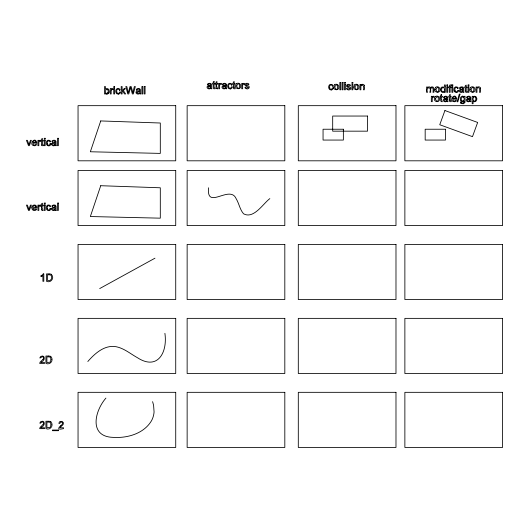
<?xml version="1.0" encoding="UTF-8"?>
<svg xmlns="http://www.w3.org/2000/svg" width="529" height="529" viewBox="0 0 529 529"><rect width="100%" height="100%" fill="white"/><g stroke="black" fill="none" stroke-linecap="round" stroke-linejoin="round"><path stroke-width="0.79" d="M36.812 143.101C36.27 143.28 31.284 142.433 33.367 144.648C33.79 145.065 34.458 145.171 35 144.959C36.587 142.982 37.288 145.396 34.874 145.786C27.482 145.627 35.443 135.133 36.818 142.995M456.692 99.049C456.005 99.379 451.184 98.401 453.241 100.629C453.664 101.046 454.332 101.145 454.874 100.94C456.388 99.016 457.201 101.257 454.854 101.747C447.336 101.826 455.238 91.014 456.692 98.976M55.148 206.892L55.142 207.037A9.429 9.429 0 0 1 53.522 207.348L53.158 207.421A4.371 4.371 0 0 0 52.669 207.513C49.422 208.73 53.376 212.228 55.221 209.801A1.957 1.957 0 0 0 55.4 210.463L56.352 210.463A1.984 1.984 0 0 1 56.107 209.722A8.226 8.226 0 0 1 56.081 209.147L56.061 206.72A3.941 3.941 0 0 0 56.021 206.118C55.578 203.605 49.891 205.741 52.457 206.746M210.668 85.229L210.661 85.348A9.429 9.429 0 0 1 209.041 85.658M446.846 98.123L446.846 98.242A9.429 9.429 0 0 1 445.22 98.553M462.802 88.786L462.802 88.905A9.429 9.429 0 0 1 461.176 89.216M208.631 187.782C206.085 210.661 229.851 184.476 236.079 198.56C239.055 203.394 239.796 209.418 243.532 213.782C253.735 219.376 262.973 203.771 269.843 198.606M109.073 92.145L109.159 91.53A5.045 5.045 0 0 0 109.166 91.127L108.815 89.632L107.942 88.727L106.567 88.502L105.423 89.196L105.423 86.558L104.517 86.558L104.517 93.964L105.357 93.964L105.357 93.289A1.799 1.799 0 0 0 106.851 94.102M130.564 87.45L128.772 93.964L127.773 93.964L125.809 86.558L126.815 86.558L128.256 92.925L129.995 86.558L131.179 86.558L132.237 90.3A20.016 20.016 0 0 1 132.819 92.925L134.346 86.558L135.331 86.558L133.301 93.964L132.356 93.964L130.59 87.563M441.708 88.634L441.741 88.541A1.369 1.369 0 0 1 444.089 88.078A2.929 2.929 0 0 1 444.42 89.725M464.859 102.573L464.958 102.223A7.069 7.069 0 0 0 465.044 100.94L465.057 96.304L464.217 96.304L464.217 96.952A2.01 2.01 0 0 0 462.65 96.159M40.521 206.112C41.54 203.427 37.903 206.555 38.736 205.1L37.916 205.1L37.916 210.463L38.829 210.463L38.829 207.652A3.571 3.571 0 0 1 38.974 206.588M112.862 89.613C113.88 86.888 110.29 90.069 111.083 88.594L110.263 88.594L110.263 93.964L111.176 93.964L111.176 91.153A3.571 3.571 0 0 1 111.321 90.089M54.996 144.238C53.951 146.619 50.777 143.531 53.66 143.339A7.406 7.406 0 0 0 55.148 143.022L55.142 143.333A2.334 2.334 0 0 1 55.023 144.245M54.97 209.061C54.031 211.302 50.738 208.386 53.66 208.115A7.406 7.406 0 0 0 55.148 207.791L55.142 208.102A2.334 2.334 0 0 1 55.023 209.021M209.173 86.425C206.303 86.637 209.398 89.712 210.516 87.325M225.466 87.325C224.402 89.738 221.261 86.597 224.124 86.425M446.701 100.219C445.563 102.566 442.489 99.571 445.358 99.32M462.63 90.928C461.698 93.164 458.385 90.267 461.314 89.983M469.706 100.219C468.641 102.633 465.5 99.498 468.37 99.32M464.766 102.778L463.199 103.803L461.083 103.413M105.912 398.106C94.658 411.007 88.614 436.557 112.975 437.371C127.251 438.343 143.802 433.727 151.506 420.747A21.464 21.464 0 0 0 154.071 411.965L153.589 405.26L152.603 401.663M444.386 91.748L444.453 92.33L445.299 92.33L445.299 84.924L444.393 84.924C446.489 89.626 441.08 84.673 440.73 88.799C440.26 90.406 441.279 92.674 443.196 92.436A1.713 1.713 0 0 0 444.406 91.762M360.871 85.103L360.791 84.448L359.971 84.448L359.971 89.811L360.884 89.811L360.884 86.882A3.723 3.723 0 0 1 360.923 86.3L361.122 85.705A0.919 0.919 0 0 1 361.307 85.48C363.787 83.668 364.223 88.74 363.423 89.811L364.336 89.811L364.329 86.22A4.047 4.047 0 0 0 364.283 85.579M430.56 87.781L430.897 87.371A1.885 1.885 0 0 1 432.087 86.842C434.851 86.644 433.767 91.087 433.873 92.33L432.967 92.33C433.231 90.604 433.588 86.339 431.075 88.006M43.014 359.35C44.039 358.563 43.689 356.632 42.234 356.744C40.885 357.406 38.597 359.555 40.733 356.407C45.335 354.265 45.349 360.745 41.579 361.81A3.591 3.591 0 0 0 40.925 362.544L44.568 362.55L44.568 363.423L39.675 363.423L40.144 362.114L41.573 360.685A13.701 13.701 0 0 0 43.028 359.363M43.014 424.569C44.039 423.782 43.695 421.851 42.234 421.957C40.885 422.625 38.597 424.774 40.733 421.626C45.335 419.477 45.349 425.957 41.579 427.029A3.591 3.591 0 0 0 40.925 427.763L44.568 427.769L44.568 428.642L39.675 428.642L40.144 427.333L41.573 425.905A13.701 13.701 0 0 0 43.028 424.582M87.827 361.499C94.843 353.484 104.55 344.657 116.096 346.713C124.13 348.313 130.465 353.835 137.447 357.716C157.642 370.796 167.68 352.473 164.903 333.336M60.551 425.905C57.959 428.087 57.238 430.229 63.553 428.642L63.553 427.769L59.916 427.769A3.591 3.591 0 0 1 60.564 427.035L63.077 424.635L63.5 422.843L62.078 421.322L59.552 421.752L58.825 423.345L59.764 423.445L60.756 422.016L62.31 422.426L62.587 423.438L61.992 424.569A13.701 13.701 0 0 1 60.537 425.891M99.69 288.576L154.971 258.192M467.378 98.725C464.125 100.041 468.158 103.4 469.931 101.006A1.957 1.957 0 0 0 470.109 101.674L471.061 101.667A1.984 1.984 0 0 1 470.817 100.927A8.226 8.226 0 0 1 470.79 100.351L470.77 97.931M119.442 90.307C121.829 89.467 117.306 87.278 116.34 89.269C115.051 90.928 115.791 94.294 118.291 94.083M231.365 85.123C233.732 84.309 229.322 82.114 228.31 84.018C226.954 85.658 227.682 89.11 230.208 88.892M332.351 86.161C334.731 85.308 330.215 83.139 329.243 85.123C327.96 86.776 328.701 90.148 331.194 89.93M457.625 88.68C460.005 87.827 455.489 85.658 454.517 87.642C453.234 89.295 453.975 92.668 456.474 92.449M461.176 89.236L460.812 89.289A4.371 4.371 0 0 0 460.323 89.381C457.129 90.552 460.997 94.129 462.875 91.669A1.957 1.957 0 0 0 463.054 92.33L464.006 92.33A1.984 1.984 0 0 1 463.761 91.59A8.226 8.226 0 0 1 463.735 91.014L463.715 88.588A3.941 3.941 0 0 0 463.675 87.986C463.378 85.559 457.525 87.51 460.111 88.621M445.22 98.579L444.856 98.625A4.371 4.371 0 0 0 444.367 98.725C441.173 99.895 445.048 103.466 446.919 101.006A1.957 1.957 0 0 0 447.098 101.674L448.05 101.667A1.984 1.984 0 0 1 447.805 100.927A8.226 8.226 0 0 1 447.779 100.351L447.759 97.931A3.941 3.941 0 0 0 447.719 97.323M209.041 85.685L208.73 85.724A4.371 4.371 0 0 0 208.188 85.83C204.921 87.153 208.968 90.505 210.74 88.112A1.957 1.957 0 0 0 210.912 88.773L211.871 88.773A1.984 1.984 0 0 1 211.62 88.032A8.226 8.226 0 0 1 211.593 87.457L211.58 85.03A3.941 3.941 0 0 0 211.534 84.428C211.243 81.969 205.371 84.005 207.976 85.063M223.985 85.685L223.622 85.731A4.371 4.371 0 0 0 223.132 85.83C219.879 87.153 223.912 90.505 225.685 88.112A1.957 1.957 0 0 0 225.863 88.773L226.815 88.773A1.984 1.984 0 0 1 226.571 88.032A8.226 8.226 0 0 1 226.544 87.457L226.524 85.03M468.231 98.579L467.867 98.625A4.371 4.371 0 0 0 467.378 98.725M48.82 145.812C46.294 146.024 45.56 142.572 46.922 140.939C47.934 139.041 52.331 141.223 49.971 142.037A1.395 1.395 0 0 0 47.57 141.395M48.82 210.582C46.294 210.8 45.56 207.342 46.922 205.708C47.934 203.81 52.331 205.993 49.971 206.813A1.395 1.395 0 0 0 47.57 206.165M462.65 96.185C460.356 96.139 459.688 99.34 460.931 100.867M452.731 98.473L455.734 98.473M35.86 142.493L32.858 142.493A1.561 1.561 0 0 1 35.595 141.402M35.86 207.262L32.858 207.262A1.561 1.561 0 0 1 35.595 206.171M43.226 273.877L43.808 273.877L43.808 281.309L42.902 281.309L42.902 275.516A5.647 5.647 0 0 1 41.07 276.588M49.058 273.903L46.506 273.903L46.506 281.309C51.002 283.412 54.798 277.685 51.406 274.491M49.045 274.782L47.484 274.782L47.484 280.436C50.566 281.653 52.695 278.314 51.24 275.768A1.99 1.99 0 0 0 50.321 274.908A4.219 4.219 0 0 0 49.045 274.816M48.463 356.017L45.917 356.017L45.917 363.423C50.407 365.526 54.203 359.799 50.81 356.606M48.463 421.236L45.917 421.236L45.917 428.642C50.407 430.745 54.203 425.012 50.81 421.825M458.597 90.479L457.704 90.366A1.475 1.475 0 0 1 454.933 91.014M50.05 143.723L50.943 143.842M50.05 208.499L50.943 208.611M467.167 97.958C464.614 96.933 470.274 94.83 470.717 97.323A3.941 3.941 0 0 1 470.764 97.931M444.155 97.958C441.603 96.933 447.263 94.83 447.706 97.323M222.921 85.063C220.368 84.038 226.028 81.935 226.472 84.428A3.941 3.941 0 0 1 226.518 85.03M136.866 90.247C134.313 89.222 139.973 87.12 140.416 89.613A3.941 3.941 0 0 1 140.463 90.221L140.483 92.641A8.226 8.226 0 0 0 140.516 93.216A1.984 1.984 0 0 0 140.767 93.957L139.815 93.964A1.957 1.957 0 0 1 139.636 93.296C137.805 95.802 133.89 92.191 137.077 91.021A4.371 4.371 0 0 1 137.566 90.922L137.93 90.869A9.429 9.429 0 0 0 139.557 90.578L139.557 90.373A1.124 1.124 0 0 0 139.339 89.513M52.457 141.977C49.905 140.952 55.565 138.849 56.008 141.342A3.941 3.941 0 0 1 56.054 141.951L56.074 144.371A8.226 8.226 0 0 0 56.107 144.946A1.984 1.984 0 0 0 56.352 145.687L55.4 145.687A1.957 1.957 0 0 1 55.228 145.025C53.396 147.531 49.481 143.921 52.669 142.751A4.371 4.371 0 0 1 53.158 142.651L53.522 142.599A9.429 9.429 0 0 0 55.148 142.308M460.508 102.11L461.394 102.242A0.893 0.893 0 0 0 461.658 102.831M348.009 86.372L349.411 86.763A6.817 6.817 0 0 1 349.973 86.954C351.19 87.358 351.051 89.209 349.934 89.652C348.373 91.074 344.624 87.847 347.427 88.548A1.084 1.084 0 0 0 347.897 89.024L349.788 88.727A0.714 0.714 0 0 0 349.9 88.257L347.136 87.001A1.395 1.395 0 0 1 347.163 84.719L347.262 84.62A2.546 2.546 0 0 1 348.406 84.336A3.875 3.875 0 0 1 348.816 84.336L349.371 84.428A2.42 2.42 0 0 1 349.735 84.554L350.198 84.852A1.151 1.151 0 0 1 350.377 85.083C351.276 86.915 346.984 83.615 347.527 86.082M246.448 85.334L247.85 85.724A6.817 6.817 0 0 1 248.412 85.916C249.549 86.287 249.523 87.986 248.537 88.522C246.957 90.142 243.016 86.822 245.866 87.51A1.084 1.084 0 0 0 246.335 87.986L248.227 87.688A0.714 0.714 0 0 0 248.339 87.219L245.575 85.963A1.395 1.395 0 0 1 245.601 83.681L245.701 83.589A2.546 2.546 0 0 1 246.845 83.304A3.875 3.875 0 0 1 247.255 83.298L247.81 83.39A2.42 2.42 0 0 1 248.174 83.516L248.63 83.813A1.151 1.151 0 0 1 248.815 84.045C249.787 85.916 245.542 82.57 245.965 85.043A0.84 0.84 0 0 0 246.283 85.268M107.823 89.725L106.197 89.388L105.35 91.239A3.174 3.174 0 0 0 105.562 92.648A1.395 1.395 0 0 0 107.903 92.787M463.768 97.435C461.962 95.67 460.349 99.042 461.678 100.431M216.156 88.31C219.991 90.505 215.032 86.28 216.936 84.118L217.849 84.118L217.849 83.41L216.936 83.41L216.936 81.532L216.03 82.081L216.03 83.41L215.363 83.41L215.363 84.118L216.03 84.118L216.03 87.199A4.53 4.53 0 0 0 216.103 88.244M41.652 209.967C45.487 212.294 40.561 207.864 42.446 205.807L43.358 205.807L43.358 205.1L42.446 205.1L42.446 203.222L41.54 203.771L41.54 205.1L40.872 205.1L40.872 205.807L41.54 205.807L41.54 208.889A4.53 4.53 0 0 0 41.612 209.934M455.092 90.935L454.933 90.479M329.812 88.409L329.66 87.953M228.826 87.378L228.673 86.921M116.909 92.562L116.757 92.106M47.438 144.291L47.279 143.835M47.438 209.061L47.279 208.605M41.639 145.158L42.274 145.7L43.49 145.68L43.358 144.873L42.465 144.576L42.446 141.031L43.358 141.031L43.358 140.324L42.446 140.324L42.446 138.453L41.54 138.995L41.54 140.324L40.872 140.324L40.872 141.031L41.54 141.031L41.54 144.119A4.53 4.53 0 0 0 41.612 145.164M469.858 98.976L469.858 99.307M465.295 90.757L465.295 87.675L464.627 87.675L464.627 86.968L465.295 86.968L465.295 85.638L466.201 85.09L466.201 86.968L467.114 86.968L467.114 87.675L466.201 87.675L466.214 91.186L467.114 91.517L467.246 92.324L466.023 92.337L465.394 91.801A4.53 4.53 0 0 1 465.322 90.763M462.796 89.639L462.796 89.97M449.339 100.1L449.339 97.012L448.671 97.012L448.671 96.304L449.339 96.304L449.339 94.975L450.245 94.427L450.245 96.304L451.158 96.304L451.158 97.012L450.245 97.012L450.265 100.523L451.158 100.854L451.29 101.661L450.073 101.68L449.438 101.138A4.53 4.53 0 0 1 449.366 100.1M446.846 98.976L446.846 99.307M427.419 87.721L427.419 86.968L426.605 86.968L426.605 92.33L427.511 92.33C425.204 86.974 432.299 85.698 429.793 92.33L430.699 92.33L430.699 89.216A1.825 1.825 0 0 1 431.023 87.979M233.276 87.199L233.276 84.118L232.615 84.118L232.615 83.41L233.276 83.41L233.276 82.081L234.182 81.532L234.182 83.41L235.094 83.41L235.094 84.118L234.182 84.118L234.202 87.629L235.094 87.959L235.226 88.766L234.01 88.786L233.375 88.244A4.53 4.53 0 0 1 233.302 87.206M225.612 86.082L225.612 86.412A2.334 2.334 0 0 1 225.486 87.331M210.661 86.082L210.661 86.412M41.083 275.735L41.083 276.614M461.05 103.453A1.554 1.554 0 0 1 460.528 102.117M460.918 100.88A2.037 2.037 0 0 0 462.379 101.654L462.644 101.667A1.951 1.951 0 0 0 464.138 100.966L464.131 101.277A5.072 5.072 0 0 1 464.072 102.19M464.085 102.209A1.541 1.541 0 0 1 461.724 102.745M473.488 100.51A2.652 2.652 0 0 1 473.481 97.561M475.505 100.55A1.362 1.362 0 0 1 473.395 100.576M475.419 97.448A2.698 2.698 0 0 1 475.406 100.477M473.369 97.488A1.369 1.369 0 0 1 475.564 97.343M469.864 98.996A7.406 7.406 0 0 1 468.37 99.3M469.831 99.313A2.334 2.334 0 0 1 469.732 100.226M467.047 97.911A1.653 1.653 0 0 1 469.613 97.23A1.124 1.124 0 0 1 469.825 98.024M469.858 98.288A9.429 9.429 0 0 1 468.231 98.553M463.788 100.437A1.395 1.395 0 0 1 461.672 100.437M463.702 97.481A2.493 2.493 0 0 1 463.715 100.384M452.764 98.467A1.561 1.561 0 0 1 455.469 97.382M455.416 97.435A1.957 1.957 0 0 1 455.7 98.473M446.853 98.996A7.406 7.406 0 0 1 445.358 99.3M446.82 99.313A2.334 2.334 0 0 1 446.721 100.226M444.036 97.911A1.653 1.653 0 0 1 446.602 97.23A1.124 1.124 0 0 1 446.813 98.024M435.175 96.642A2.665 2.665 0 0 1 439.506 98.751C440.075 103.519 432.338 101.859 434.712 97.554A2.182 2.182 0 0 1 435.281 96.774M432.391 97.799A3.571 3.571 0 0 0 432.246 98.857L432.246 101.667L431.333 101.667L431.333 96.304L432.153 96.304C431.254 97.713 435.036 94.631 433.939 97.316A1.078 1.078 0 0 0 432.299 97.759M480.365 88.098A4.047 4.047 0 0 1 480.405 88.74L480.411 92.33L479.505 92.33C479.942 90.796 480.028 86.326 477.383 87.999A0.919 0.919 0 0 0 477.204 88.224L477.006 88.819A3.723 3.723 0 0 0 476.966 89.401L476.966 92.33L476.054 92.33L476.054 86.968L476.874 86.968L476.946 87.622A1.944 1.944 0 0 1 478.309 86.855A1.858 1.858 0 0 1 480.477 88.052M470.684 87.305A2.665 2.665 0 0 1 475.016 89.414C475.584 94.175 467.848 92.522 470.221 88.217A2.182 2.182 0 0 1 470.79 87.437M462.802 89.659A7.406 7.406 0 0 1 461.308 89.956M462.769 89.976A2.334 2.334 0 0 1 462.677 90.889M459.992 88.568A1.653 1.653 0 0 1 462.558 87.887A1.124 1.124 0 0 1 462.769 88.68M455.046 90.439A3.081 3.081 0 0 1 455.218 88.052A1.395 1.395 0 0 1 457.678 88.667M458.623 90.485A2.321 2.321 0 0 1 456.474 92.529M441.821 88.68A2.995 2.995 0 0 0 441.966 91.219A1.362 1.362 0 0 0 444.142 91.18A2.453 2.453 0 0 0 444.42 89.732M435.605 87.305A2.665 2.665 0 0 1 439.936 89.414C440.505 94.188 432.768 92.515 435.142 88.217A2.182 2.182 0 0 1 435.711 87.437M427.551 87.794A1.772 1.772 0 0 1 430.646 87.735M362.233 84.356A1.858 1.858 0 0 1 364.402 85.533M360.857 85.096A1.944 1.944 0 0 1 362.226 84.336M354.602 84.785A2.665 2.665 0 0 1 358.933 86.895C359.495 91.676 351.772 89.99 354.146 85.698A2.182 2.182 0 0 1 354.708 84.918M347.851 86.306A0.84 0.84 0 0 1 347.52 86.088M334.48 84.785A2.665 2.665 0 0 1 338.811 86.895C339.387 91.656 331.643 90.003 334.024 85.698A2.182 2.182 0 0 1 334.586 84.918M329.66 88.495A1.475 1.475 0 0 0 332.43 87.847L333.323 87.959A2.321 2.321 0 0 1 331.2 90.009M329.772 87.92A3.081 3.081 0 0 1 329.944 85.533A1.395 1.395 0 0 1 332.404 86.148M35.542 141.461A1.957 1.957 0 0 1 35.827 142.493M38.974 141.818A3.571 3.571 0 0 0 38.829 142.883L38.829 145.687L37.916 145.687L37.916 140.324L38.736 140.324C37.837 141.732 41.619 138.651 40.521 141.342A1.078 1.078 0 0 0 38.881 141.779M50.057 143.723A1.475 1.475 0 0 1 47.279 144.377M47.392 143.795A3.081 3.081 0 0 1 47.564 141.408M50.969 143.842A2.321 2.321 0 0 1 48.82 145.892M52.338 141.931A1.653 1.653 0 0 1 54.904 141.25M54.93 141.236A1.124 1.124 0 0 1 55.115 142.043M108.564 93.23A2.235 2.235 0 0 1 106.851 94.109M109.06 92.145A2.599 2.599 0 0 1 108.577 93.236M107.751 89.771A2.665 2.665 0 0 1 107.777 92.701M111.229 90.049A1.078 1.078 0 0 1 112.875 89.599M116.75 92.648A1.475 1.475 0 0 0 119.528 91.993L120.414 92.112A2.321 2.321 0 0 1 118.291 94.162M116.869 92.066A3.081 3.081 0 0 1 117.035 89.679A1.395 1.395 0 0 1 119.494 90.3M136.746 90.201A1.653 1.653 0 0 1 139.312 89.52M207.857 85.01A1.653 1.653 0 0 1 210.423 84.336A1.124 1.124 0 0 1 210.635 85.123M210.668 86.101A7.406 7.406 0 0 1 209.173 86.399M210.635 86.419A2.334 2.334 0 0 1 210.535 87.331M219.786 84.904A3.571 3.571 0 0 0 219.641 85.963L219.641 88.773L218.728 88.773L218.728 83.41L219.548 83.41C218.642 84.819 222.431 81.737 221.334 84.422A1.078 1.078 0 0 0 219.694 84.865M222.802 85.01A1.653 1.653 0 0 1 225.367 84.336A1.124 1.124 0 0 1 225.579 85.123M225.618 85.394A9.429 9.429 0 0 1 223.985 85.658M225.618 86.101A7.406 7.406 0 0 1 224.124 86.399M228.673 87.457A1.475 1.475 0 0 0 231.444 86.809L232.337 86.921A2.321 2.321 0 0 1 230.214 88.971M228.786 86.882A3.081 3.081 0 0 1 228.958 84.495A1.395 1.395 0 0 1 231.418 85.109M236.37 83.747A2.665 2.665 0 0 1 240.702 85.857C241.264 90.624 233.54 88.958 235.908 84.66A2.182 2.182 0 0 1 236.476 83.88M242.785 84.904A3.571 3.571 0 0 0 242.646 85.963L242.639 88.773L241.733 88.773L241.733 83.41L242.547 83.41C241.647 84.819 245.436 81.737 244.332 84.422A1.078 1.078 0 0 0 242.692 84.865M52.338 206.7A1.653 1.653 0 0 1 54.904 206.019M54.93 206.012A1.124 1.124 0 0 1 55.115 206.813M50.057 208.499A1.475 1.475 0 0 1 47.279 209.147M47.392 208.571A3.081 3.081 0 0 1 47.564 206.178M50.969 208.618A2.321 2.321 0 0 1 48.82 210.661M38.881 206.555A1.078 1.078 0 0 1 40.528 206.105M35.542 206.231A1.957 1.957 0 0 1 35.827 207.262M48.476 421.302A4.642 4.642 0 0 1 50.883 421.659M48.476 356.09A4.642 4.642 0 0 1 50.883 356.447M43.266 273.903A4.569 4.569 0 0 1 41.05 275.655M49.065 273.976A4.642 4.642 0 0 1 51.478 274.333M449.247 86.326L449.247 86.968L448.44 86.968L448.44 87.675L449.247 87.675L449.247 92.33L450.146 92.33L450.146 87.675L451.197 87.675L451.197 86.968L450.146 86.968L450.172 86.148L451.442 85.685L451.581 84.891L449.842 84.99L449.247 86.267M51.029 359.667L50.116 362.173L46.896 362.55L46.896 356.896L48.45 356.896A4.219 4.219 0 0 1 49.726 357.015A1.99 1.99 0 0 1 50.625 357.888L51.029 359.667M51.029 424.886L50.116 427.392L46.896 427.769L46.896 422.109L48.45 422.109A4.219 4.219 0 0 1 49.726 422.235A1.99 1.99 0 0 1 50.625 423.107L51.029 424.886M476.841 98.943L476.51 100.51L475.617 101.482L474.229 101.773L473.091 101.112L473.091 103.724L472.185 103.724L472.185 96.304L473.012 96.304L473.012 96.999L474.136 96.218L475.65 96.45L476.503 97.376L476.841 98.943M236.582 85.963C240.007 94.208 240.966 78.352 236.582 85.963M334.698 87.001C338.13 95.233 339.056 79.403 334.698 87.001M354.82 87.001C358.305 95.26 359.125 79.357 354.82 87.001M435.387 98.857C438.865 107.123 439.711 91.219 435.387 98.857M435.817 89.52C439.242 97.753 440.194 81.916 435.817 89.52M470.896 89.52C474.341 97.759 475.24 81.916 470.896 89.52M31.872 207.659C31.449 209.894 34.22 211.435 35.965 210.125C37.691 207.844 35.317 209.841 33.962 209.768C29.538 206.548 39.794 210.132 36.217 205.801C34.788 203.996 31.601 205.358 31.872 207.659M136.793 92.489L137.871 93.368L139.405 92.509A2.334 2.334 0 0 0 139.53 91.603L139.557 91.266A7.406 7.406 0 0 1 138.069 91.59L136.793 92.463M459.992 94.136L457.849 101.793L457.122 101.793L459.265 94.136L459.992 94.136M28.923 144.562L27.409 140.324L26.45 140.324L28.493 145.687L29.34 145.687L31.37 140.324L30.437 140.324L28.923 144.562M28.923 209.339L27.409 205.1L26.45 205.1L28.493 210.463L29.34 210.463L31.37 205.1L30.437 205.1L28.923 209.339M100.728 120.936L90.347 151.77L160.307 153.397L160.307 123.012L100.728 120.936M100.728 185.712L90.347 216.54L160.307 218.166L160.307 187.782L100.728 185.712M444.922 110.535L439.751 124.738L472.483 136.654L477.654 122.45L444.922 110.535M124.255 88.594L122.106 90.776L122.106 86.558L121.194 86.558L121.194 93.964L122.106 93.964L122.106 91.834L122.748 91.219L124.52 93.964L125.644 93.964L123.383 90.585L125.433 88.594L124.255 88.594M214.06 81.532L213.154 82.081L213.154 83.41L212.493 83.41L212.493 84.118L213.154 84.118L213.154 87.199A4.53 4.53 0 0 0 213.227 88.244L213.888 88.786L215.105 88.766L214.979 87.959L214.08 87.629L214.06 84.118L214.979 84.118L214.979 83.41L214.06 83.41L214.06 81.532M441.616 94.427L440.71 94.975L440.71 96.304L440.042 96.304L440.042 97.012L440.71 97.012L440.71 100.1A4.53 4.53 0 0 0 440.783 101.138C444.763 103.558 439.619 98.989 441.616 97.012L442.528 97.012L442.528 96.304L441.616 96.304L441.616 94.427M340.742 82.405L339.83 82.405L339.83 89.811L340.742 89.811L340.742 82.405M343.037 82.405L342.131 82.405L342.131 89.811L343.037 89.811L343.037 82.405M345.364 82.405L344.452 82.405L344.452 83.45L345.364 83.45L345.364 82.405M352.836 82.405L351.924 82.405L351.924 83.45L352.836 83.45L352.836 82.405M345.364 84.448L344.452 84.448L344.452 89.811L345.364 89.811L345.364 84.448M352.836 84.448L351.924 84.448L351.924 89.811L352.836 89.811L352.836 84.448M447.64 84.924L446.734 84.924L446.734 85.969L447.64 85.969L447.64 84.924M452.817 84.924L451.905 84.924L451.905 85.969L452.817 85.969L452.817 84.924M468.919 84.924L468.006 84.924L468.006 85.969L468.919 85.969L468.919 84.924M114.634 86.558L113.722 86.558L113.722 87.602L114.634 87.602L114.634 86.558M142.77 86.558L141.865 86.558L141.865 93.964L142.77 93.964L142.77 86.558M145.072 86.558L144.159 86.558L144.159 93.964L145.072 93.964L145.072 86.558M447.64 86.968L446.734 86.968L446.734 92.33L447.64 92.33L447.64 86.968M452.817 86.968L451.905 86.968L451.905 92.33L452.817 92.33L452.817 86.968M468.919 86.968L468.006 86.968L468.006 92.33L468.919 92.33L468.919 86.968M114.634 88.594L113.722 88.594L113.722 93.964L114.634 93.964L114.634 88.594M175.727 105.668L78.047 105.668L78.047 160.809L175.727 160.809L175.727 105.668M284.814 105.668L187.14 105.668L187.14 160.809L284.814 160.809L284.814 105.668M395.983 105.668L298.303 105.668L298.303 160.809L395.983 160.809L395.983 105.668M502.55 105.668L404.87 105.668L404.87 160.809L502.55 160.809L502.55 105.668M367.523 116.043L332.688 116.043L332.688 131.166L367.523 131.166L367.523 116.043M343.361 129.235L323.054 129.235L323.054 140.059L343.361 140.059L343.361 129.235M445.484 129.235L425.177 129.235L425.177 140.059L445.484 140.059L445.484 129.235M45.163 138.281L44.251 138.281L44.251 139.332L45.163 139.332L45.163 138.281M58.362 138.281L57.456 138.281L57.456 145.687L58.362 145.687L58.362 138.281M45.163 140.324L44.251 140.324L44.251 145.687L45.163 145.687L45.163 140.324M175.727 170.444L78.047 170.444L78.047 225.579L175.727 225.579L175.727 170.444M284.814 170.444L187.14 170.444L187.14 225.579L284.814 225.579L284.814 170.444M395.983 170.444L298.303 170.444L298.303 225.579L395.983 225.579L395.983 170.444M502.55 170.444L404.87 170.444L404.87 225.579L502.55 225.579L502.55 170.444M45.163 203.057L44.251 203.057L44.251 204.101L45.163 204.101L45.163 203.057M58.362 203.057L57.456 203.057L57.456 210.463L58.362 210.463L58.362 203.057M45.163 205.1L44.251 205.1L44.251 210.463L45.163 210.463L45.163 205.1M175.727 244.405L78.047 244.405L78.047 299.54L175.727 299.54L175.727 244.405M284.814 244.405L187.14 244.405L187.14 299.54L284.814 299.54L284.814 244.405M395.983 244.405L298.303 244.405L298.303 299.54L395.983 299.54L395.983 244.405M502.55 244.405L404.87 244.405L404.87 299.54L502.55 299.54L502.55 244.405M175.727 318.365L78.047 318.365L78.047 373.507L175.727 373.507L175.727 318.365M284.814 318.365L187.14 318.365L187.14 373.507L284.814 373.507L284.814 318.365M395.983 318.365L298.303 318.365L298.303 373.507L395.983 373.507L395.983 318.365M502.55 318.365L404.87 318.365L404.87 373.507L502.55 373.507L502.55 318.365M175.727 392.326L78.047 392.326L78.047 447.468L175.727 447.468L175.727 392.326M284.814 392.326L187.14 392.326L187.14 447.468L284.814 447.468L284.814 392.326M395.983 392.326L298.303 392.326L298.303 447.468L395.983 447.468L395.983 392.326M502.55 392.326L404.87 392.326L404.87 447.468L502.55 447.468L502.55 392.326M58.461 430.044L52.431 430.044L52.431 430.699L58.461 430.699L58.461 430.044"/></g></svg>
